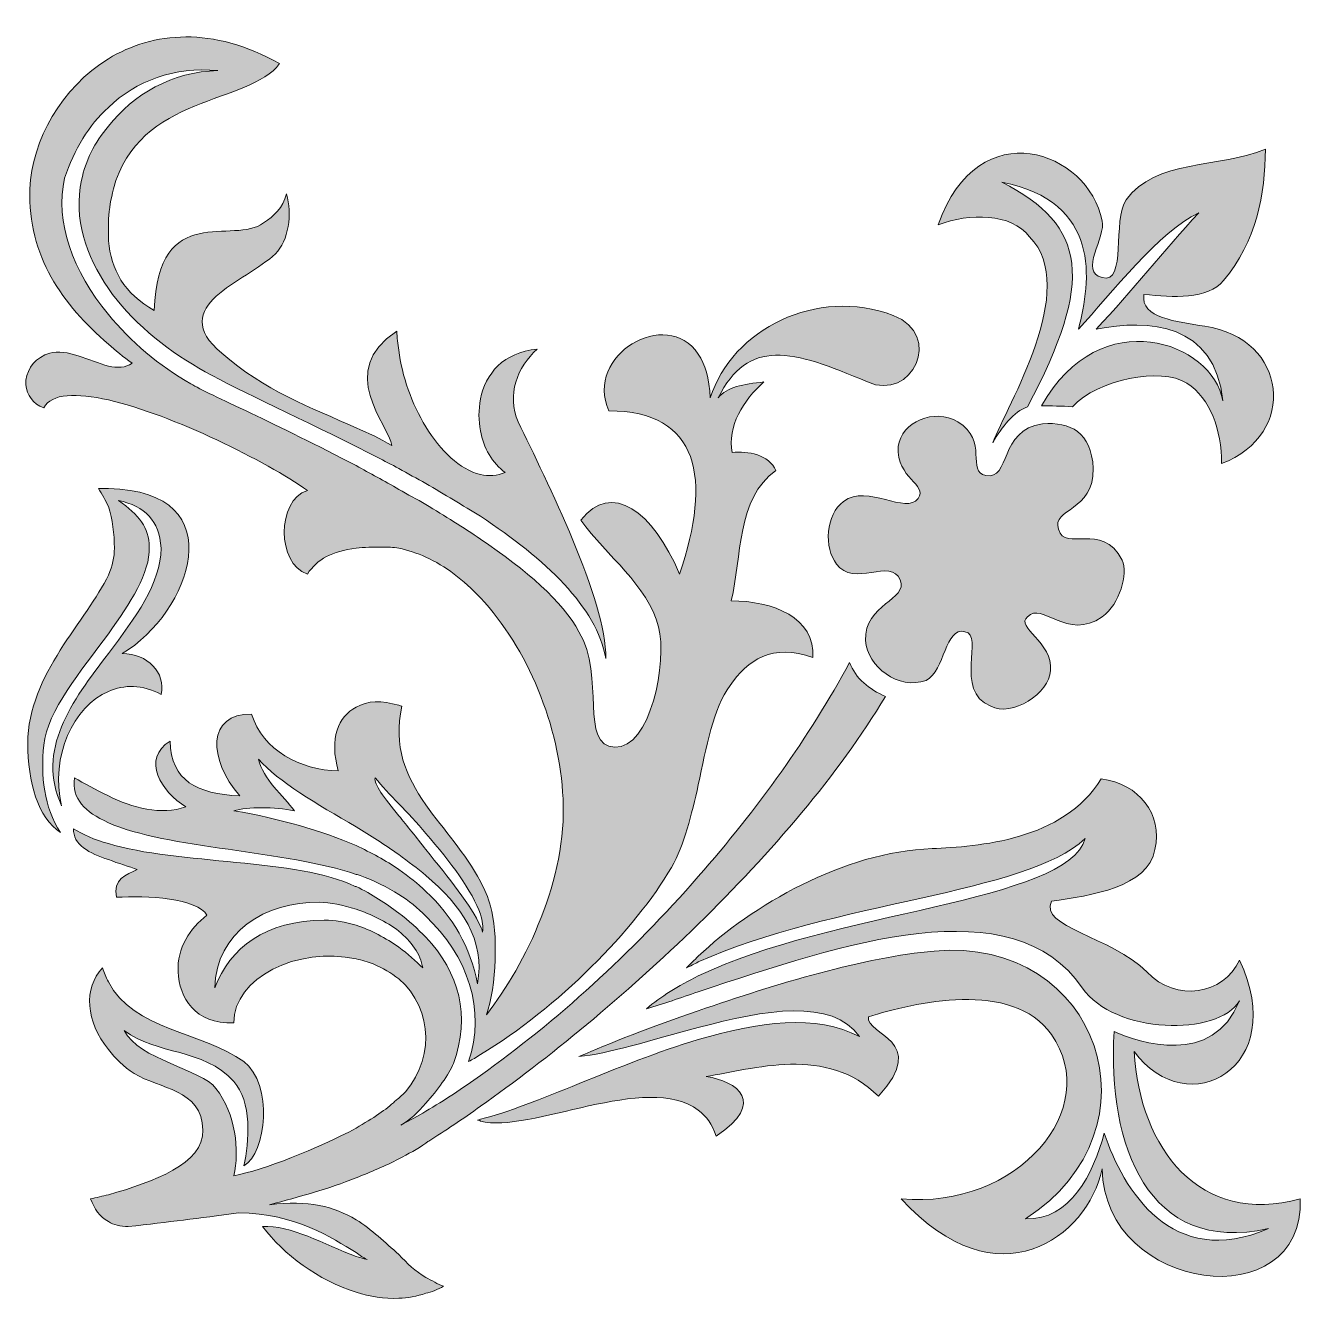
# Model space of a CAD drawing. Header units: inches. Extents: x -119 to 717, y -5 to 840.
import ezdxf

# ---------------------------------------------------------------- set-up
doc = ezdxf.new("R2010")
doc.units = ezdxf.units.IN
doc.header["$MEASUREMENT"] = 0
doc.layers.add('图层 1', color=7, linetype='Continuous')

# ---------------------------------------------------------------- blocks, each defined once
blk = doc.blocks.new('block 2')
at = {"layer": '图层 1', "true_color": 0xffffff}
h = blk.add_hatch(color=7, dxfattribs=at)
h.dxf.hatch_style = 2
edge = h.paths.add_edge_path()
edge.add_spline(control_points=[(-107.55, 590.41), (-102.35, 600.17), (-86.07, 600.17), (-65.26, 595.62), (-22.97, 585.86), (38.2, 555.29), (64.88, 536.42), (44.71, 529.91), (44.71, 488.28), (64.88, 481.76), (71.38, 491.52), (81.14, 496.73), (96.75, 498.68), (101.96, 499.33), (107.81, 499.33), (114.31, 499.33), (117.57, 499.33), (120.82, 499.33), (124.73, 498.68), (130.58, 497.38), (136.44, 495.42), (142.29, 492.83), (155.3, 486.97), (167.02, 477.86), (178.08, 466.14), (208.66, 433.61), (230.13, 382.22), (232.08, 334.72), (234.68, 282.68), (208.01, 226.72), (181.99, 193.53), (188.49, 211.75), (189.79, 247.54), (184.59, 264.45), (183.29, 270.31), (180.68, 275.51), (178.08, 280.72), (168.32, 298.93), (154, 314.55), (142.29, 330.82), (129.28, 349.69), (120.82, 369.2), (126.68, 395.23), (126.03, 395.23), (125.38, 395.88), (124.73, 395.88), (113.67, 399.13), (103.91, 399.13), (96.75, 394.57), (85.04, 388.72), (79.18, 374.4), (85.04, 352.94), (60.31, 353.59), (35.59, 366.6), (28.43, 390.02), (-0.84, 390.67), (-0.19, 360.74), (20.63, 336.68), (-7.35, 337.97), (-24.27, 346.42), (-24.92, 372.46), (-43.78, 360.74), (-30.78, 339.29), (-14.51, 329.52), (-30.78, 323.66), (-49.64, 328.86), (-65.26, 336.68), (-73.71, 340.58), (-81.52, 345.13), (-87.38, 348.38), (-89.33, 334.72), (-80.86, 326.26), (-65.26, 319.1), (-27.52, 302.19), (51.86, 300.89), (96.75, 285.27), (97.4, 285.27), (98.7, 284.62), (99.35, 284.62), (108.46, 281.37), (116.92, 276.82), (124.73, 272.26), (131.23, 268.37), (137.08, 263.16), (142.29, 257.95), (169.62, 232.57), (181.99, 196.14), (170.27, 162.96), (172.87, 164.25), (175.47, 165.56), (178.08, 167.52), (228.18, 197.44), (279.58, 249.49), (303, 289.83), (311.46, 304.79), (316.02, 324.32), (320.57, 343.83), (325.77, 368.56), (330.33, 393.93), (341.38, 408.89), (352.45, 425.17), (369.37, 436.87), (395.39, 427.12), (397.34, 453.14), (369.37, 464.21), (342.03, 464.21), (349.2, 492.83), (345.29, 531.22), (371.31, 549.43), (366.76, 559.84), (353.1, 562.44), (342.69, 561.15), (339.44, 578.06), (349.84, 595.62), (363.51, 607.34), (349.84, 606.03), (339.44, 604.08), (333.58, 596.93), (353.1, 635.97), (381.72, 628.8), (431.17, 607.34), (460.44, 594.32), (481.27, 637.92), (448.09, 650.93), (397.99, 669.8), (342.69, 641.82), (328.38, 596.93), (327.72, 609.93), (325.12, 619.05), (320.57, 625.56), (299.75, 656.79), (245.74, 624.9), (262.01, 588.47), (321.21, 588.47), (329.67, 544.22), (308.21, 481.76), (291.29, 522.76), (263.31, 542.92), (243.79, 516.91), (260.71, 493.47), (287.39, 474.61), (294.54, 447.28), (300.4, 424.51), (289.34, 367.26), (265.92, 368.56), (242.49, 369.2), (260.06, 414.75), (242.49, 444.03), (232.08, 463.55), (208.01, 484.37), (178.07, 504.54), (167.02, 512.35), (154.66, 519.5), (142.29, 527.31), (136.44, 530.56), (130.58, 533.81), (124.73, 537.07), (114.97, 542.92), (105.86, 547.48), (96.75, 552.68), (46, 579.37), (-0.19, 599.53), (-11.25, 606.03), (-32.08, 617.75), (-50.94, 634.01), (-65.26, 651.58), (-88.68, 679.56), (-100.39, 712.08), (-93.89, 740.71), (-87.38, 759.58), (-78.27, 775.2), (-65.26, 786.9), (-47.05, 804.47), (-22.31, 813.59), (6.32, 810.98), (-23.61, 810.33), (-48.99, 795.37), (-65.26, 774.55), (-74.36, 764.14), (-80.22, 751.77), (-82.82, 739.41), (-88.02, 714.04), (-80.22, 689.96), (-65.26, 668.49), (-50.94, 647.68), (-28.83, 629.45), (-6.05, 616.44), (14.77, 604.08), (54.46, 586.51), (96.75, 565.05), (105.86, 560.49), (114.97, 555.94), (124.73, 550.74), (130.58, 547.47), (136.44, 544.22), (142.29, 540.97), (154.66, 533.81), (166.36, 526.66), (178.08, 519.5), (220.37, 491.52), (254.2, 460.29), (260.06, 426.46), (260.71, 464.85), (221.02, 542.92), (202.8, 581.3), (195, 598.88), (202.16, 617.1), (215.16, 628.8), (193.05, 626.86), (181.33, 612.54), (178.07, 596.27), (176.79, 589.11), (176.79, 581.96), (178.07, 575.45), (180.03, 564.4), (185.9, 553.98), (194.34, 548.12), (189.15, 546.17), (183.29, 545.53), (178.07, 546.83), (164.41, 550.08), (152.05, 562.44), (142.29, 578.06), (133.19, 593.02), (126.68, 611.24), (124.73, 628.15), (124.08, 632.06), (123.43, 636.62), (123.43, 640.52), (83.09, 614.48), (118.22, 579.37), (120.17, 565.7), (112.36, 570.25), (104.56, 574.16), (96.75, 577.4), (67.47, 590.41), (36.24, 602.13), (8.91, 626.2), (-28.17, 657.43), (24.53, 672.4), (44.05, 691.26), (52.51, 699.72), (55.11, 717.29), (51.2, 730.3), (48.6, 721.2), (43.4, 715.99), (36.24, 711.44), (16.72, 696.47), (-32.73, 726.4), (-35.33, 654.18), (-54.99, 664.84), (-63.55, 681.17), (-65.26, 699.61), (-65.26, 699.61), (-65.26, 714.14), (-65.26, 714.14), (-64.74, 720.52), (-63.63, 727.03), (-62, 733.56), (-45.73, 795.37), (27.14, 788.86), (46.66, 815.53), (3.06, 840.26), (-35.98, 836.35), (-65.26, 818.79), (-95.83, 799.92), (-115.36, 765.44), (-116.66, 733.56), (-117.96, 689.32), (-95.19, 658.08), (-65.26, 632.06), (-60.7, 628.15), (-55.49, 623.6), (-49.64, 619.69), (-54.2, 616.45), (-59.4, 616.45), (-65.26, 617.75), (-77.61, 621), (-92.58, 629.45), (-103.64, 626.2), (-112.75, 623.6), (-117.96, 616.44), (-119.26, 608.63), (-119.26, 608.63), (-119.26, 605.38), (-119.26, 605.38), (-118.61, 598.88), (-114.71, 593.02), (-107.55, 590.41)], knot_values=[0, 0, 0, 0, 1, 1, 1, 2, 2, 2, 3, 3, 3, 4, 4, 4, 5, 5, 5, 6, 6, 6, 7, 7, 7, 8, 8, 8, 9, 9, 9, 10, 10, 10, 11, 11, 11, 12, 12, 12, 13, 13, 13, 14, 14, 14, 15, 15, 15, 16, 16, 16, 17, 17, 17, 18, 18, 18, 19, 19, 19, 20, 20, 20, 21, 21, 21, 22, 22, 22, 23, 23, 23, 24, 24, 24, 25, 25, 25, 26, 26, 26, 27, 27, 27, 28, 28, 28, 29, 29, 29, 30, 30, 30, 31, 31, 31, 32, 32, 32, 33, 33, 33, 34, 34, 34, 35, 35, 35, 36, 36, 36, 37, 37, 37, 38, 38, 38, 39, 39, 39, 40, 40, 40, 41, 41, 41, 42, 42, 42, 43, 43, 43, 44, 44, 44, 45, 45, 45, 46, 46, 46, 47, 47, 47, 48, 48, 48, 49, 49, 49, 50, 50, 50, 51, 51, 51, 52, 52, 52, 53, 53, 53, 54, 54, 54, 55, 55, 55, 56, 56, 56, 57, 57, 57, 58, 58, 58, 59, 59, 59, 60, 60, 60, 61, 61, 61, 62, 62, 62, 63, 63, 63, 64, 64, 64, 65, 65, 65, 66, 66, 66, 67, 67, 67, 68, 68, 68, 69, 69, 69, 70, 70, 70, 71, 71, 71, 72, 72, 72, 73, 73, 73, 74, 74, 74, 75, 75, 75, 76, 76, 76, 77, 77, 77, 78, 78, 78, 79, 79, 79, 80, 80, 80, 81, 81, 81, 82, 82, 82, 83, 83, 83, 84, 84, 84, 85, 85, 85, 86, 86, 86, 87, 87, 87, 88, 88, 88, 89, 89, 89, 90, 90, 90, 91, 91, 91, 92, 92, 92, 93, 93, 93, 94, 94, 94, 95, 95, 95, 96, 96, 96, 96], degree=3, periodic=1)
edge = h.paths.add_edge_path()
edge.add_spline(control_points=[(176.13, 213.7), (171.57, 237.77), (159.86, 257.95), (142.3, 274.21), (137.08, 279.41), (131.23, 283.98), (124.73, 288.52), (116.27, 294.38), (106.51, 299.59), (96.75, 304.14), (73.97, 313.9), (47.31, 321.71), (16.73, 326.92), (25.83, 329.52), (43.41, 329.52), (56.42, 326.92), (49.26, 336.68), (35.59, 347.73), (32.99, 360.74), (46, 345.78), (70.73, 331.47), (96.75, 316.5), (105.86, 310.66), (115.62, 304.79), (124.73, 298.29), (130.58, 293.72), (137.09, 289.17), (142.3, 284.62), (165.72, 265.1), (181.33, 242.33), (176.13, 213.7)], knot_values=[0, 0, 0, 0, 1, 1, 1, 2, 2, 2, 3, 3, 3, 4, 4, 4, 5, 5, 5, 6, 6, 6, 7, 7, 7, 8, 8, 8, 9, 9, 9, 10, 10, 10, 10], degree=3, periodic=1)
edge = h.paths.add_edge_path()
edge.add_spline(control_points=[(179.38, 247.54), (179.38, 248.84), (178.73, 250.14), (178.08, 251.44), (172.23, 264.45), (157.25, 283.32), (142.3, 301.54), (136.44, 309.34), (129.94, 317.15), (124.73, 323.66), (114.97, 335.38), (108.46, 344.49), (109.12, 348.38), (113.67, 343.18), (118.87, 337.32), (124.73, 331.47), (130.58, 325.62), (136.44, 319.1), (142.3, 311.95), (158.57, 293.72), (172.88, 274.21), (178.08, 259.25), (179.38, 254.69), (180.03, 250.78), (179.38, 247.54)], knot_values=[0, 0, 0, 0, 1, 1, 1, 2, 2, 2, 3, 3, 3, 4, 4, 4, 5, 5, 5, 6, 6, 6, 7, 7, 7, 8, 8, 8, 8], degree=3, periodic=1)
h = blk.add_hatch(color=7, dxfattribs=at)
h.dxf.hatch_style = 2
edge = h.paths.add_edge_path()
edge.add_spline(control_points=[(537.23, 702.33), (570.41, 668.49), (522.27, 591.72), (513.15, 567.64), (519.01, 578.06), (526.81, 587.82), (535.92, 591.07), (579.52, 673.7), (574.96, 709.48), (519.01, 738.11), (584.08, 725.09), (577.56, 673.7), (569.11, 641.81), (590.57, 665.25), (622.46, 706.23), (647.83, 717.94), (625.06, 693.22), (604.25, 667.19), (580.81, 641.81), (615.06, 648.79), (658.45, 645.74), (663.66, 595.01), (657.08, 633.35), (583.41, 660.3), (545.03, 591.72), (550.89, 591.72), (558.7, 591.72), (565.2, 591.07), (582.13, 609.29), (623.11, 617.1), (640.03, 606.68), (655.64, 596.27), (662.8, 576.1), (662.8, 553.98), (712.9, 572.85), (706.39, 635.97), (651.74, 643.76), (633.52, 647.02), (609.44, 648.97), (612.04, 664.59), (630.91, 662.64), (653.69, 661.33), (664.11, 673.7), (685.57, 699.08), (691.43, 730.3), (691.43, 759.58), (661.5, 747.21), (619.2, 753.07), (600.34, 726.4), (591.24, 713.39), (600.98, 671.1), (584.72, 675.65), (569.11, 678.9), (587.33, 702.33), (584.72, 712.74), (575.62, 758.27), (504.05, 784.96), (477.37, 710.13), (498.19, 717.94), (524.87, 717.94), (537.23, 702.33)], knot_values=[0, 0, 0, 0, 1, 1, 1, 2, 2, 2, 3, 3, 3, 4, 4, 4, 5, 5, 5, 6, 6, 6, 7, 7, 7, 8, 8, 8, 9, 9, 9, 10, 10, 10, 11, 11, 11, 12, 12, 12, 13, 13, 13, 14, 14, 14, 15, 15, 15, 16, 16, 16, 17, 17, 17, 18, 18, 18, 19, 19, 19, 20, 20, 20, 20], degree=3, periodic=1)
h = blk.add_hatch(color=7, dxfattribs=at)
h.dxf.hatch_style = 2
edge = h.paths.add_edge_path()
edge.add_spline(control_points=[(584.72, 453.78), (596.43, 462.24), (601.63, 481.76), (597.74, 490.87), (584.08, 516.9), (560.65, 495.42), (556.09, 511.04), (551.54, 524.7), (579.52, 522.75), (578.87, 550.74), (577.56, 574.8), (563.91, 581.3), (545.69, 580.01), (517.05, 576.1), (524.87, 542.92), (508.6, 546.17), (495.59, 548.78), (510.55, 568.95), (490.38, 581.3), (474.76, 590.41), (453.29, 581.3), (451.35, 565.05), (450.04, 544.22), (470.87, 540.32), (464.36, 531.21), (456.55, 520.15), (431.17, 540.97), (415.56, 529.26), (403.85, 520.8), (402.54, 498.68), (411, 488.27), (422.06, 472.65), (446.79, 492.83), (452.65, 477.86), (457.85, 464.85), (429.22, 462.24), (429.88, 438.17), (431.17, 421.26), (451.35, 405.63), (469.56, 412.15), (481.92, 418.65), (481.92, 447.28), (494.94, 444.03), (507.95, 442.07), (487.13, 405.63), (511.85, 395.23), (525.52, 388.08), (550.24, 403.69), (550.89, 418.65), (552.85, 436.87), (527.47, 447.28), (535.92, 453.79), (545.03, 464.2), (561.95, 437.51), (584.72, 453.78)], knot_values=[0, 0, 0, 0, 1, 1, 1, 2, 2, 2, 3, 3, 3, 4, 4, 4, 5, 5, 5, 6, 6, 6, 7, 7, 7, 8, 8, 8, 9, 9, 9, 10, 10, 10, 11, 11, 11, 12, 12, 12, 13, 13, 13, 14, 14, 14, 15, 15, 15, 16, 16, 16, 17, 17, 17, 18, 18, 18, 18], degree=3, periodic=1)
h = blk.add_hatch(color=7, dxfattribs=at)
h.dxf.hatch_style = 2
edge = h.paths.add_edge_path()
edge.add_spline(control_points=[(-30.78, 498.68), (-30.78, 475.9), (-47.68, 453.13), (-65.26, 429.71), (-89.33, 398.48), (-112.75, 366.6), (-95.83, 330.17), (-103.64, 362.7), (-88.02, 395.23), (-65.26, 404.99), (-54.85, 409.54), (-43.14, 409.54), (-30.78, 403.03), (-27.52, 417.35), (-39.88, 429.71), (-56.15, 429.71), (-11.9, 456.39), (18.03, 535.77), (-65.26, 537.72), (-67.22, 537.72), (-69.16, 537.72), (-71.75, 537.72), (-69.16, 533.81), (-67.22, 529.91), (-65.26, 526.01), (-62.66, 517.55), (-61.35, 507.79), (-61.35, 498.68), (-61.35, 492.83), (-62.66, 486.97), (-65.26, 481.11), (-78.92, 451.83), (-117.96, 416.05), (-117.96, 371.16), (-117.96, 345.78), (-111.45, 322.36), (-96.49, 312.6), (-107.55, 329.52), (-109.5, 349.69), (-107.55, 369.86), (-104.94, 392.63), (-83.47, 418), (-65.26, 442.72), (-50.94, 462.9), (-37.92, 482.42), (-38.58, 499.33), (-38.58, 512.35), (-45.09, 520.15), (-58.75, 529.91), (-41.19, 526.01), (-32.08, 516.9), (-30.78, 498.68)], knot_values=[0, 0, 0, 0, 1, 1, 1, 2, 2, 2, 3, 3, 3, 4, 4, 4, 5, 5, 5, 6, 6, 6, 7, 7, 7, 8, 8, 8, 9, 9, 9, 10, 10, 10, 11, 11, 11, 12, 12, 12, 13, 13, 13, 14, 14, 14, 15, 15, 15, 16, 16, 16, 17, 17, 17, 17], degree=3, periodic=1)
h = blk.add_hatch(color=7, dxfattribs=at)
h.dxf.hatch_style = 2
edge = h.paths.add_edge_path()
edge.add_spline(control_points=[(124.73, 36.73), (115.62, 44.54), (107.16, 53), (96.75, 59.49), (82.43, 67.96), (65.52, 72.52), (40.15, 69.26), (59.67, 74.46), (78.53, 79.67), (96.75, 86.83), (106.51, 90.74), (115.62, 94.64), (124.73, 99.19), (130.58, 102.44), (137.08, 105.71), (142.29, 109.6), (142.94, 110.26), (143.6, 110.26), (144.25, 110.9), (154.66, 117.41), (166.36, 125.21), (178.08, 133.68), (221.67, 164.25), (272.41, 205.9), (320.57, 252.74), (368.06, 299.58), (412.31, 350.33), (442.89, 401.74), (432.48, 406.29), (423.37, 413.44), (419.46, 423.85), (393.44, 375.71), (358.95, 327.56), (320.57, 283.98), (276.97, 233.87), (227.53, 188.98), (178.07, 153.84), (166.36, 145.39), (154.66, 137.58), (142.29, 130.43), (137.08, 127.17), (131.88, 124.57), (126.03, 121.32), (131.88, 124.57), (137.08, 129.78), (142.29, 135.63), (150.1, 144.1), (157.25, 154.5), (160.51, 161.66), (171.57, 192.88), (164.41, 220.86), (142.29, 244.29), (137.08, 249.49), (131.23, 255.35), (124.73, 259.9), (116.27, 266.4), (107.16, 272.26), (96.75, 277.47), (96.1, 277.47), (96.1, 277.47), (96.1, 277.47), (59.02, 295.68), (-20.36, 291.78), (-65.26, 305.44), (-74.36, 308.05), (-82.17, 311.3), (-88.02, 315.21), (-88.68, 304.79), (-77.61, 298.93), (-65.26, 295.03), (-58.75, 292.43), (-51.59, 290.48), (-46.39, 288.52), (-53.55, 285.27), (-62.66, 282.03), (-60.05, 270.31), (-40.53, 271.61), (-6.7, 269.67), (-0.84, 258.61), (-11.9, 250.14), (-20.36, 237.12), (-19.72, 221.51), (-19.06, 205.24), (-8.66, 187.03), (16.72, 188.33), (16.72, 217.6), (58.37, 238.43), (96.75, 229.98), (100.65, 229.32), (104.56, 228.02), (107.8, 226.72), (114.31, 224.11), (119.52, 220.86), (124.73, 216.96), (147.51, 197.44), (148.8, 161), (124.73, 138.88), (123.43, 138.23), (122.78, 137.58), (122.13, 136.93), (116.92, 131.72), (107.8, 125.87), (96.75, 119.37), (71.37, 105.71), (36.25, 92.04), (16.72, 88.12), (20.63, 105.05), (18.03, 128.48), (5.02, 145.39), (-4.1, 157.76), (-45.74, 164.25), (-54.85, 183.12), (-33.37, 166.86), (-3.45, 172.07), (16.72, 149.94), (28.43, 136.93), (27.14, 110.25), (23.24, 94.63), (38.2, 103.09), (42.75, 147.99), (23.24, 162.96), (-2.8, 181.83), (-49.64, 183.76), (-65.26, 215.01), (-67.22, 218.26), (-67.85, 220.86), (-69.16, 224.12), (-81.52, 211.11), (-80.22, 188.98), (-65.26, 170.76), (-60.7, 164.9), (-55.49, 159.7), (-48.34, 155.14), (-32.08, 144.74), (-4.1, 145.39), (-3.45, 118.06), (-2.8, 95.94), (-35.98, 84.22), (-65.26, 75.77), (-69.16, 75.12), (-73.07, 73.81), (-76.96, 73.16), (-74.36, 66.67), (-71.11, 61.46), (-65.26, 58.2), (-62, 56.25), (-57.45, 54.95), (-52.25, 54.95), (-24.92, 58.2), (-7.35, 60.15), (19.98, 64.06), (57.71, 63.41), (80.48, 47.8), (96.75, 38.04), (99.36, 36.08), (101.31, 34.78), (103.91, 33.48), (101.31, 34.14), (98.7, 34.78), (96.75, 35.43), (75.93, 43.25), (53.81, 56.25), (35.59, 54.95), (49.26, 36.73), (72.03, 19.81), (96.75, 12), (105.86, 9.41), (114.97, 7.45), (124.73, 8.11), (130.58, 8.11), (136.44, 9.41), (142.3, 11.36), (146.19, 12), (150.1, 13.96), (154, 15.92), (150.1, 17.21), (146.19, 19.81), (142.3, 21.76), (135.79, 25.67), (129.93, 30.87), (124.73, 36.73)], knot_values=[0, 0, 0, 0, 1, 1, 1, 2, 2, 2, 3, 3, 3, 4, 4, 4, 5, 5, 5, 6, 6, 6, 7, 7, 7, 8, 8, 8, 9, 9, 9, 10, 10, 10, 11, 11, 11, 12, 12, 12, 13, 13, 13, 14, 14, 14, 15, 15, 15, 16, 16, 16, 17, 17, 17, 18, 18, 18, 19, 19, 19, 20, 20, 20, 21, 21, 21, 22, 22, 22, 23, 23, 23, 24, 24, 24, 25, 25, 25, 26, 26, 26, 27, 27, 27, 28, 28, 28, 29, 29, 29, 30, 30, 30, 31, 31, 31, 32, 32, 32, 33, 33, 33, 34, 34, 34, 35, 35, 35, 36, 36, 36, 37, 37, 37, 38, 38, 38, 39, 39, 39, 40, 40, 40, 41, 41, 41, 42, 42, 42, 43, 43, 43, 44, 44, 44, 45, 45, 45, 46, 46, 46, 47, 47, 47, 48, 48, 48, 49, 49, 49, 50, 50, 50, 51, 51, 51, 52, 52, 52, 53, 53, 53, 54, 54, 54, 55, 55, 55, 56, 56, 56, 57, 57, 57, 58, 58, 58, 59, 59, 59, 60, 60, 60, 60], degree=3, periodic=1)
edge = h.paths.add_edge_path()
edge.add_spline(control_points=[(124.73, 237.77), (116.27, 243.64), (106.51, 248.84), (96.75, 252.09), (89.59, 254.04), (83.09, 255.35), (75.93, 255.35), (37.55, 255.35), (14.12, 237.12), (4.36, 211.11), (5.02, 247.54), (37.55, 267.71), (72.68, 267.06), (79.83, 267.06), (88.29, 265.1), (96.75, 262.5), (106.51, 259.25), (116.27, 254.69), (124.73, 248.19), (132.54, 241.68), (139.04, 233.22), (140.34, 224.12), (135.79, 228.67), (130.58, 233.22), (124.73, 237.77)], knot_values=[0, 0, 0, 0, 1, 1, 1, 2, 2, 2, 3, 3, 3, 4, 4, 4, 5, 5, 5, 6, 6, 6, 7, 7, 7, 8, 8, 8, 8], degree=3, periodic=1)
h = blk.add_hatch(color=7, dxfattribs=at)
h.dxf.hatch_style = 2
edge = h.paths.add_edge_path()
edge.add_spline(control_points=[(605.54, 169.46), (640.68, 121.96), (707.69, 159.05), (674.51, 229.32), (664.11, 206.55), (632.87, 201.35), (614, 221.51), (590.57, 244.93), (543.09, 250.78), (551.54, 267.71), (577.56, 271.61), (614.65, 276.81), (619.21, 301.54), (624.41, 324.96), (608.79, 344.49), (584.08, 347.73), (559.35, 307.39), (503.39, 303.49), (473.46, 302.19), (415.57, 300.24), (355.05, 264.45), (320.57, 231.91), (317.96, 229.32), (315.37, 226.72), (312.75, 224.11), (315.37, 225.42), (317.96, 226.72), (320.57, 228.02), (408.4, 267.71), (534.63, 272.26), (573.66, 308.69), (561.95, 267.06), (407.1, 261.2), (320.57, 218.91), (307.56, 212.41), (295.85, 205.24), (286.73, 197.44), (297.79, 200.69), (308.86, 204.59), (320.57, 208.49), (415.56, 240.38), (526.16, 277.47), (571.71, 211.11), (592.53, 180.52), (660.84, 179.22), (674.51, 202.64), (656.94, 159.05), (608.79, 175.32), (592.53, 182.47), (587.98, 108.3), (614.65, 36.08), (693.38, 53.65), (630.27, 26.32), (598.39, 79.02), (586.03, 116.11), (578.87, 89.43), (563.91, 58.86), (534.63, 60.15), (625.71, 118.71), (582.77, 244.93), (474.77, 235.17), (429.87, 231.27), (371.31, 213.7), (320.57, 196.14), (289.99, 185.73), (262.01, 174.66), (242.49, 166.2), (260.71, 167.52), (289.99, 177.27), (320.57, 185.08), (363.51, 196.79), (408.4, 204.59), (425.97, 179.22), (397.99, 194.18), (359.61, 188.98), (320.57, 177.27), (267.87, 161.66), (213.21, 133.68), (178.08, 125.22), (177.44, 125.22), (176.79, 124.57), (176.13, 124.57), (176.79, 124.57), (177.44, 124.57), (178.08, 123.92), (209.97, 115.47), (287.39, 156.45), (320.57, 131.08), (325.77, 127.17), (329.67, 121.96), (332.29, 114.16), (365.46, 136.27), (345.94, 149.94), (325.77, 153.2), (355.71, 157.76), (405.15, 174.02), (438.34, 140.18), (472.16, 177.27), (429.87, 179.87), (431.83, 192.23), (461.76, 201.35), (525.52, 216.96), (551.54, 180.52), (585.38, 132.38), (529.42, 66.01), (453.29, 73.16), (516.41, 4.21), (574.96, 47.8), (584.72, 92.69), (586.03, 11.36), (717.46, -4.91), (714.2, 73.16), (648.48, 54.95), (609.44, 105.71), (605.54, 169.46)], knot_values=[0, 0, 0, 0, 1, 1, 1, 2, 2, 2, 3, 3, 3, 4, 4, 4, 5, 5, 5, 6, 6, 6, 7, 7, 7, 8, 8, 8, 9, 9, 9, 10, 10, 10, 11, 11, 11, 12, 12, 12, 13, 13, 13, 14, 14, 14, 15, 15, 15, 16, 16, 16, 17, 17, 17, 18, 18, 18, 19, 19, 19, 20, 20, 20, 21, 21, 21, 22, 22, 22, 23, 23, 23, 24, 24, 24, 25, 25, 25, 26, 26, 26, 27, 27, 27, 28, 28, 28, 29, 29, 29, 30, 30, 30, 31, 31, 31, 32, 32, 32, 33, 33, 33, 34, 34, 34, 35, 35, 35, 36, 36, 36, 37, 37, 37, 38, 38, 38, 38], degree=3, periodic=1)
at = {"layer": '图层 1', "lineweight": 0}
for points, knots in [([(-107.55, 590.41), (-102.35, 600.17), (-86.07, 600.17), (-65.26, 595.62), (-22.97, 585.86), (38.2, 555.29), (64.88, 536.42), (44.71, 529.91), (44.71, 488.28), (64.88, 481.76), (71.38, 491.52), (81.14, 496.73), (96.75, 498.68), (101.96, 499.33), (107.81, 499.33), (114.31, 499.33), (117.57, 499.33), (120.82, 499.33), (124.73, 498.68), (130.58, 497.38), (136.44, 495.42), (142.29, 492.83), (155.3, 486.97), (167.02, 477.86), (178.08, 466.14), (208.66, 433.61), (230.13, 382.22), (232.08, 334.72), (234.68, 282.68), (208.01, 226.72), (181.99, 193.53), (188.49, 211.75), (189.79, 247.54), (184.59, 264.45), (183.29, 270.31), (180.68, 275.51), (178.08, 280.72), (168.32, 298.93), (154, 314.55), (142.29, 330.82), (129.28, 349.69), (120.82, 369.2), (126.68, 395.23), (126.03, 395.23), (125.38, 395.88), (124.73, 395.88), (113.67, 399.13), (103.91, 399.13), (96.75, 394.57), (85.04, 388.72), (79.18, 374.4), (85.04, 352.94), (60.31, 353.59), (35.59, 366.6), (28.43, 390.02), (-0.84, 390.67), (-0.19, 360.74), (20.63, 336.68), (-7.35, 337.97), (-24.27, 346.42), (-24.92, 372.46), (-43.78, 360.74), (-30.78, 339.29), (-14.51, 329.52), (-30.78, 323.66), (-49.64, 328.86), (-65.26, 336.68), (-73.71, 340.58), (-81.52, 345.13), (-87.38, 348.38), (-89.33, 334.72), (-80.86, 326.26), (-65.26, 319.1), (-27.52, 302.19), (51.86, 300.89), (96.75, 285.27), (97.4, 285.27), (98.7, 284.62), (99.35, 284.62), (108.46, 281.37), (116.92, 276.82), (124.73, 272.26), (131.23, 268.37), (137.08, 263.16), (142.29, 257.95), (169.62, 232.57), (181.99, 196.14), (170.27, 162.96), (172.87, 164.25), (175.47, 165.56), (178.08, 167.52), (228.18, 197.44), (279.58, 249.49), (303, 289.83), (311.46, 304.79), (316.02, 324.32), (320.57, 343.83), (325.77, 368.56), (330.33, 393.93), (341.38, 408.89), (352.45, 425.17), (369.37, 436.87), (395.39, 427.12), (397.34, 453.14), (369.37, 464.21), (342.03, 464.21), (349.2, 492.83), (345.29, 531.22), (371.31, 549.43), (366.76, 559.84), (353.1, 562.44), (342.69, 561.15), (339.44, 578.06), (349.84, 595.62), (363.51, 607.34), (349.84, 606.03), (339.44, 604.08), (333.58, 596.93), (353.1, 635.97), (381.72, 628.8), (431.17, 607.34), (460.44, 594.32), (481.27, 637.92), (448.09, 650.93), (397.99, 669.8), (342.69, 641.82), (328.38, 596.93), (327.72, 609.93), (325.12, 619.05), (320.57, 625.56), (299.75, 656.79), (245.74, 624.9), (262.01, 588.47), (321.21, 588.47), (329.67, 544.22), (308.21, 481.76), (291.29, 522.76), (263.31, 542.92), (243.79, 516.91), (260.71, 493.47), (287.39, 474.61), (294.54, 447.28), (300.4, 424.51), (289.34, 367.26), (265.92, 368.56), (242.49, 369.2), (260.06, 414.75), (242.49, 444.03), (232.08, 463.55), (208.01, 484.37), (178.07, 504.54), (167.02, 512.35), (154.66, 519.5), (142.29, 527.31), (136.44, 530.56), (130.58, 533.81), (124.73, 537.07), (114.97, 542.92), (105.86, 547.48), (96.75, 552.68), (46, 579.37), (-0.19, 599.53), (-11.25, 606.03), (-32.08, 617.75), (-50.94, 634.01), (-65.26, 651.58), (-88.68, 679.56), (-100.39, 712.08), (-93.89, 740.71), (-87.38, 759.58), (-78.27, 775.2), (-65.26, 786.9), (-47.05, 804.47), (-22.31, 813.59), (6.32, 810.98), (-23.61, 810.33), (-48.99, 795.37), (-65.26, 774.55), (-74.36, 764.14), (-80.22, 751.77), (-82.82, 739.41), (-88.02, 714.04), (-80.22, 689.96), (-65.26, 668.49), (-50.94, 647.68), (-28.83, 629.45), (-6.05, 616.44), (14.77, 604.08), (54.46, 586.51), (96.75, 565.05), (105.86, 560.49), (114.97, 555.94), (124.73, 550.74), (130.58, 547.47), (136.44, 544.22), (142.29, 540.97), (154.66, 533.81), (166.36, 526.66), (178.08, 519.5), (220.37, 491.52), (254.2, 460.29), (260.06, 426.46), (260.71, 464.85), (221.02, 542.92), (202.8, 581.3), (195, 598.88), (202.16, 617.1), (215.16, 628.8), (193.05, 626.86), (181.33, 612.54), (178.07, 596.27), (176.79, 589.11), (176.79, 581.96), (178.07, 575.45), (180.03, 564.4), (185.9, 553.98), (194.34, 548.12), (189.15, 546.17), (183.29, 545.53), (178.07, 546.83), (164.41, 550.08), (152.05, 562.44), (142.29, 578.06), (133.19, 593.02), (126.68, 611.24), (124.73, 628.15), (124.08, 632.06), (123.43, 636.62), (123.43, 640.52), (83.09, 614.48), (118.22, 579.37), (120.17, 565.7), (112.36, 570.25), (104.56, 574.16), (96.75, 577.4), (67.47, 590.41), (36.24, 602.13), (8.91, 626.2), (-28.17, 657.43), (24.53, 672.4), (44.05, 691.26), (52.51, 699.72), (55.11, 717.29), (51.2, 730.3), (48.6, 721.2), (43.4, 715.99), (36.24, 711.44), (16.72, 696.47), (-32.73, 726.4), (-35.33, 654.18), (-54.99, 664.84), (-63.55, 681.17), (-65.26, 699.61), (-65.26, 699.61), (-65.26, 714.14), (-65.26, 714.14), (-64.74, 720.52), (-63.63, 727.03), (-62, 733.56), (-45.73, 795.37), (27.14, 788.86), (46.66, 815.53), (3.06, 840.26), (-35.98, 836.35), (-65.26, 818.79), (-95.83, 799.92), (-115.36, 765.44), (-116.66, 733.56), (-117.96, 689.32), (-95.19, 658.08), (-65.26, 632.06), (-60.7, 628.15), (-55.49, 623.6), (-49.64, 619.69), (-54.2, 616.45), (-59.4, 616.45), (-65.26, 617.75), (-77.61, 621), (-92.58, 629.45), (-103.64, 626.2), (-112.75, 623.6), (-117.96, 616.44), (-119.26, 608.63), (-119.26, 608.63), (-119.26, 605.38), (-119.26, 605.38), (-118.61, 598.88), (-114.71, 593.02), (-107.55, 590.41)], [0, 0, 0, 0, 1, 1, 1, 2, 2, 2, 3, 3, 3, 4, 4, 4, 5, 5, 5, 6, 6, 6, 7, 7, 7, 8, 8, 8, 9, 9, 9, 10, 10, 10, 11, 11, 11, 12, 12, 12, 13, 13, 13, 14, 14, 14, 15, 15, 15, 16, 16, 16, 17, 17, 17, 18, 18, 18, 19, 19, 19, 20, 20, 20, 21, 21, 21, 22, 22, 22, 23, 23, 23, 24, 24, 24, 25, 25, 25, 26, 26, 26, 27, 27, 27, 28, 28, 28, 29, 29, 29, 30, 30, 30, 31, 31, 31, 32, 32, 32, 33, 33, 33, 34, 34, 34, 35, 35, 35, 36, 36, 36, 37, 37, 37, 38, 38, 38, 39, 39, 39, 40, 40, 40, 41, 41, 41, 42, 42, 42, 43, 43, 43, 44, 44, 44, 45, 45, 45, 46, 46, 46, 47, 47, 47, 48, 48, 48, 49, 49, 49, 50, 50, 50, 51, 51, 51, 52, 52, 52, 53, 53, 53, 54, 54, 54, 55, 55, 55, 56, 56, 56, 57, 57, 57, 58, 58, 58, 59, 59, 59, 60, 60, 60, 61, 61, 61, 62, 62, 62, 63, 63, 63, 64, 64, 64, 65, 65, 65, 66, 66, 66, 67, 67, 67, 68, 68, 68, 69, 69, 69, 70, 70, 70, 71, 71, 71, 72, 72, 72, 73, 73, 73, 74, 74, 74, 75, 75, 75, 76, 76, 76, 77, 77, 77, 78, 78, 78, 79, 79, 79, 80, 80, 80, 81, 81, 81, 82, 82, 82, 83, 83, 83, 84, 84, 84, 85, 85, 85, 86, 86, 86, 87, 87, 87, 88, 88, 88, 89, 89, 89, 90, 90, 90, 91, 91, 91, 92, 92, 92, 93, 93, 93, 94, 94, 94, 95, 95, 95, 96, 96, 96, 96]), ([(537.23, 702.33), (570.41, 668.49), (522.27, 591.72), (513.15, 567.64), (519.01, 578.06), (526.81, 587.82), (535.92, 591.07), (579.52, 673.7), (574.96, 709.48), (519.01, 738.11), (584.08, 725.09), (577.56, 673.7), (569.11, 641.81), (590.57, 665.25), (622.46, 706.23), (647.83, 717.94), (625.06, 693.22), (604.25, 667.19), (580.81, 641.81), (615.06, 648.79), (658.45, 645.74), (663.66, 595.01), (657.08, 633.35), (583.41, 660.3), (545.03, 591.72), (550.89, 591.72), (558.7, 591.72), (565.2, 591.07), (582.13, 609.29), (623.11, 617.1), (640.03, 606.68), (655.64, 596.27), (662.8, 576.1), (662.8, 553.98), (712.9, 572.85), (706.39, 635.97), (651.74, 643.76), (633.52, 647.02), (609.44, 648.97), (612.04, 664.59), (630.91, 662.64), (653.69, 661.33), (664.11, 673.7), (685.57, 699.08), (691.43, 730.3), (691.43, 759.58), (661.5, 747.21), (619.2, 753.07), (600.34, 726.4), (591.24, 713.39), (600.98, 671.1), (584.72, 675.65), (569.11, 678.9), (587.33, 702.33), (584.72, 712.74), (575.62, 758.27), (504.05, 784.96), (477.37, 710.13), (498.19, 717.94), (524.87, 717.94), (537.23, 702.33)], [0, 0, 0, 0, 1, 1, 1, 2, 2, 2, 3, 3, 3, 4, 4, 4, 5, 5, 5, 6, 6, 6, 7, 7, 7, 8, 8, 8, 9, 9, 9, 10, 10, 10, 11, 11, 11, 12, 12, 12, 13, 13, 13, 14, 14, 14, 15, 15, 15, 16, 16, 16, 17, 17, 17, 18, 18, 18, 19, 19, 19, 20, 20, 20, 20]), ([(584.72, 453.78), (596.43, 462.24), (601.63, 481.76), (597.74, 490.87), (584.08, 516.9), (560.65, 495.42), (556.09, 511.04), (551.54, 524.7), (579.52, 522.75), (578.87, 550.74), (577.56, 574.8), (563.91, 581.3), (545.69, 580.01), (517.05, 576.1), (524.87, 542.92), (508.6, 546.17), (495.59, 548.78), (510.55, 568.95), (490.38, 581.3), (474.76, 590.41), (453.29, 581.3), (451.35, 565.05), (450.04, 544.22), (470.87, 540.32), (464.36, 531.21), (456.55, 520.15), (431.17, 540.97), (415.56, 529.26), (403.85, 520.8), (402.54, 498.68), (411, 488.27), (422.06, 472.65), (446.79, 492.83), (452.65, 477.86), (457.85, 464.85), (429.22, 462.24), (429.88, 438.17), (431.17, 421.26), (451.35, 405.63), (469.56, 412.15), (481.92, 418.65), (481.92, 447.28), (494.94, 444.03), (507.95, 442.07), (487.13, 405.63), (511.85, 395.23), (525.52, 388.08), (550.24, 403.69), (550.89, 418.65), (552.85, 436.87), (527.47, 447.28), (535.92, 453.79), (545.03, 464.2), (561.95, 437.51), (584.72, 453.78)], [0, 0, 0, 0, 1, 1, 1, 2, 2, 2, 3, 3, 3, 4, 4, 4, 5, 5, 5, 6, 6, 6, 7, 7, 7, 8, 8, 8, 9, 9, 9, 10, 10, 10, 11, 11, 11, 12, 12, 12, 13, 13, 13, 14, 14, 14, 15, 15, 15, 16, 16, 16, 17, 17, 17, 18, 18, 18, 18]), ([(-30.78, 498.68), (-30.78, 475.9), (-47.68, 453.13), (-65.26, 429.71), (-89.33, 398.48), (-112.75, 366.6), (-95.83, 330.17), (-103.64, 362.7), (-88.02, 395.23), (-65.26, 404.99), (-54.85, 409.54), (-43.14, 409.54), (-30.78, 403.03), (-27.52, 417.35), (-39.88, 429.71), (-56.15, 429.71), (-11.9, 456.39), (18.03, 535.77), (-65.26, 537.72), (-67.22, 537.72), (-69.16, 537.72), (-71.75, 537.72), (-69.16, 533.81), (-67.22, 529.91), (-65.26, 526.01), (-62.66, 517.55), (-61.35, 507.79), (-61.35, 498.68), (-61.35, 492.83), (-62.66, 486.97), (-65.26, 481.11), (-78.92, 451.83), (-117.96, 416.05), (-117.96, 371.16), (-117.96, 345.78), (-111.45, 322.36), (-96.49, 312.6), (-107.55, 329.52), (-109.5, 349.69), (-107.55, 369.86), (-104.94, 392.63), (-83.47, 418), (-65.26, 442.72), (-50.94, 462.9), (-37.92, 482.42), (-38.58, 499.33), (-38.58, 512.35), (-45.09, 520.15), (-58.75, 529.91), (-41.19, 526.01), (-32.08, 516.9), (-30.78, 498.68)], [0, 0, 0, 0, 1, 1, 1, 2, 2, 2, 3, 3, 3, 4, 4, 4, 5, 5, 5, 6, 6, 6, 7, 7, 7, 8, 8, 8, 9, 9, 9, 10, 10, 10, 11, 11, 11, 12, 12, 12, 13, 13, 13, 14, 14, 14, 15, 15, 15, 16, 16, 16, 17, 17, 17, 17]), ([(124.73, 36.73), (115.62, 44.54), (107.16, 53), (96.75, 59.49), (82.43, 67.96), (65.52, 72.52), (40.15, 69.26), (59.67, 74.46), (78.53, 79.67), (96.75, 86.83), (106.51, 90.74), (115.62, 94.64), (124.73, 99.19), (130.58, 102.44), (137.08, 105.71), (142.29, 109.6), (142.94, 110.26), (143.6, 110.26), (144.25, 110.9), (154.66, 117.41), (166.36, 125.21), (178.08, 133.68), (221.67, 164.25), (272.41, 205.9), (320.57, 252.74), (368.06, 299.58), (412.31, 350.33), (442.89, 401.74), (432.48, 406.29), (423.37, 413.44), (419.46, 423.85), (393.44, 375.71), (358.95, 327.56), (320.57, 283.98), (276.97, 233.87), (227.53, 188.98), (178.07, 153.84), (166.36, 145.39), (154.66, 137.58), (142.29, 130.43), (137.08, 127.17), (131.88, 124.57), (126.03, 121.32), (131.88, 124.57), (137.08, 129.78), (142.29, 135.63), (150.1, 144.1), (157.25, 154.5), (160.51, 161.66), (171.57, 192.88), (164.41, 220.86), (142.29, 244.29), (137.08, 249.49), (131.23, 255.35), (124.73, 259.9), (116.27, 266.4), (107.16, 272.26), (96.75, 277.47), (96.1, 277.47), (96.1, 277.47), (96.1, 277.47), (59.02, 295.68), (-20.36, 291.78), (-65.26, 305.44), (-74.36, 308.05), (-82.17, 311.3), (-88.02, 315.21), (-88.68, 304.79), (-77.61, 298.93), (-65.26, 295.03), (-58.75, 292.43), (-51.59, 290.48), (-46.39, 288.52), (-53.55, 285.27), (-62.66, 282.03), (-60.05, 270.31), (-40.53, 271.61), (-6.7, 269.67), (-0.84, 258.61), (-11.9, 250.14), (-20.36, 237.12), (-19.72, 221.51), (-19.06, 205.24), (-8.66, 187.03), (16.72, 188.33), (16.72, 217.6), (58.37, 238.43), (96.75, 229.98), (100.65, 229.32), (104.56, 228.02), (107.8, 226.72), (114.31, 224.11), (119.52, 220.86), (124.73, 216.96), (147.51, 197.44), (148.8, 161), (124.73, 138.88), (123.43, 138.23), (122.78, 137.58), (122.13, 136.93), (116.92, 131.72), (107.8, 125.87), (96.75, 119.37), (71.37, 105.71), (36.25, 92.04), (16.72, 88.12), (20.63, 105.05), (18.03, 128.48), (5.02, 145.39), (-4.1, 157.76), (-45.74, 164.25), (-54.85, 183.12), (-33.37, 166.86), (-3.45, 172.07), (16.72, 149.94), (28.43, 136.93), (27.14, 110.25), (23.24, 94.63), (38.2, 103.09), (42.75, 147.99), (23.24, 162.96), (-2.8, 181.83), (-49.64, 183.76), (-65.26, 215.01), (-67.22, 218.26), (-67.85, 220.86), (-69.16, 224.12), (-81.52, 211.11), (-80.22, 188.98), (-65.26, 170.76), (-60.7, 164.9), (-55.49, 159.7), (-48.34, 155.14), (-32.08, 144.74), (-4.1, 145.39), (-3.45, 118.06), (-2.8, 95.94), (-35.98, 84.22), (-65.26, 75.77), (-69.16, 75.12), (-73.07, 73.81), (-76.96, 73.16), (-74.36, 66.67), (-71.11, 61.46), (-65.26, 58.2), (-62, 56.25), (-57.45, 54.95), (-52.25, 54.95), (-24.92, 58.2), (-7.35, 60.15), (19.98, 64.06), (57.71, 63.41), (80.48, 47.8), (96.75, 38.04), (99.36, 36.08), (101.31, 34.78), (103.91, 33.48), (101.31, 34.14), (98.7, 34.78), (96.75, 35.43), (75.93, 43.25), (53.81, 56.25), (35.59, 54.95), (49.26, 36.73), (72.03, 19.81), (96.75, 12), (105.86, 9.41), (114.97, 7.45), (124.73, 8.11), (130.58, 8.11), (136.44, 9.41), (142.3, 11.36), (146.19, 12), (150.1, 13.96), (154, 15.92), (150.1, 17.21), (146.19, 19.81), (142.3, 21.76), (135.79, 25.67), (129.93, 30.87), (124.73, 36.73)], [0, 0, 0, 0, 1, 1, 1, 2, 2, 2, 3, 3, 3, 4, 4, 4, 5, 5, 5, 6, 6, 6, 7, 7, 7, 8, 8, 8, 9, 9, 9, 10, 10, 10, 11, 11, 11, 12, 12, 12, 13, 13, 13, 14, 14, 14, 15, 15, 15, 16, 16, 16, 17, 17, 17, 18, 18, 18, 19, 19, 19, 20, 20, 20, 21, 21, 21, 22, 22, 22, 23, 23, 23, 24, 24, 24, 25, 25, 25, 26, 26, 26, 27, 27, 27, 28, 28, 28, 29, 29, 29, 30, 30, 30, 31, 31, 31, 32, 32, 32, 33, 33, 33, 34, 34, 34, 35, 35, 35, 36, 36, 36, 37, 37, 37, 38, 38, 38, 39, 39, 39, 40, 40, 40, 41, 41, 41, 42, 42, 42, 43, 43, 43, 44, 44, 44, 45, 45, 45, 46, 46, 46, 47, 47, 47, 48, 48, 48, 49, 49, 49, 50, 50, 50, 51, 51, 51, 52, 52, 52, 53, 53, 53, 54, 54, 54, 55, 55, 55, 56, 56, 56, 57, 57, 57, 58, 58, 58, 59, 59, 59, 60, 60, 60, 60]), ([(176.13, 213.7), (171.57, 237.77), (159.86, 257.95), (142.3, 274.21), (137.08, 279.41), (131.23, 283.98), (124.73, 288.52), (116.27, 294.38), (106.51, 299.59), (96.75, 304.14), (73.97, 313.9), (47.31, 321.71), (16.73, 326.92), (25.83, 329.52), (43.41, 329.52), (56.42, 326.92), (49.26, 336.68), (35.59, 347.73), (32.99, 360.74), (46, 345.78), (70.73, 331.47), (96.75, 316.5), (105.86, 310.66), (115.62, 304.79), (124.73, 298.29), (130.58, 293.72), (137.09, 289.17), (142.3, 284.62), (165.72, 265.1), (181.33, 242.33), (176.13, 213.7)], [0, 0, 0, 0, 1, 1, 1, 2, 2, 2, 3, 3, 3, 4, 4, 4, 5, 5, 5, 6, 6, 6, 7, 7, 7, 8, 8, 8, 9, 9, 9, 10, 10, 10, 10]), ([(179.38, 247.54), (179.38, 248.84), (178.73, 250.14), (178.08, 251.44), (172.23, 264.45), (157.25, 283.32), (142.3, 301.54), (136.44, 309.34), (129.94, 317.15), (124.73, 323.66), (114.97, 335.38), (108.46, 344.49), (109.12, 348.38), (113.67, 343.18), (118.87, 337.32), (124.73, 331.47), (130.58, 325.62), (136.44, 319.1), (142.3, 311.95), (158.57, 293.72), (172.88, 274.21), (178.08, 259.25), (179.38, 254.69), (180.03, 250.78), (179.38, 247.54)], [0, 0, 0, 0, 1, 1, 1, 2, 2, 2, 3, 3, 3, 4, 4, 4, 5, 5, 5, 6, 6, 6, 7, 7, 7, 8, 8, 8, 8]), ([(605.54, 169.46), (640.68, 121.96), (707.69, 159.05), (674.51, 229.32), (664.11, 206.55), (632.87, 201.35), (614, 221.51), (590.57, 244.93), (543.09, 250.78), (551.54, 267.71), (577.56, 271.61), (614.65, 276.81), (619.21, 301.54), (624.41, 324.96), (608.79, 344.49), (584.08, 347.73), (559.35, 307.39), (503.39, 303.49), (473.46, 302.19), (415.57, 300.24), (355.05, 264.45), (320.57, 231.91), (317.96, 229.32), (315.37, 226.72), (312.75, 224.11), (315.37, 225.42), (317.96, 226.72), (320.57, 228.02), (408.4, 267.71), (534.63, 272.26), (573.66, 308.69), (561.95, 267.06), (407.1, 261.2), (320.57, 218.91), (307.56, 212.41), (295.85, 205.24), (286.73, 197.44), (297.79, 200.69), (308.86, 204.59), (320.57, 208.49), (415.56, 240.38), (526.16, 277.47), (571.71, 211.11), (592.53, 180.52), (660.84, 179.22), (674.51, 202.64), (656.94, 159.05), (608.79, 175.32), (592.53, 182.47), (587.98, 108.3), (614.65, 36.08), (693.38, 53.65), (630.27, 26.32), (598.39, 79.02), (586.03, 116.11), (578.87, 89.43), (563.91, 58.86), (534.63, 60.15), (625.71, 118.71), (582.77, 244.93), (474.77, 235.17), (429.87, 231.27), (371.31, 213.7), (320.57, 196.14), (289.99, 185.73), (262.01, 174.66), (242.49, 166.2), (260.71, 167.52), (289.99, 177.27), (320.57, 185.08), (363.51, 196.79), (408.4, 204.59), (425.97, 179.22), (397.99, 194.18), (359.61, 188.98), (320.57, 177.27), (267.87, 161.66), (213.21, 133.68), (178.08, 125.22), (177.44, 125.22), (176.79, 124.57), (176.13, 124.57), (176.79, 124.57), (177.44, 124.57), (178.08, 123.92), (209.97, 115.47), (287.39, 156.45), (320.57, 131.08), (325.77, 127.17), (329.67, 121.96), (332.29, 114.16), (365.46, 136.27), (345.94, 149.94), (325.77, 153.2), (355.71, 157.76), (405.15, 174.02), (438.34, 140.18), (472.16, 177.27), (429.87, 179.87), (431.83, 192.23), (461.76, 201.35), (525.52, 216.96), (551.54, 180.52), (585.38, 132.38), (529.42, 66.01), (453.29, 73.16), (516.41, 4.21), (574.96, 47.8), (584.72, 92.69), (586.03, 11.36), (717.46, -4.91), (714.2, 73.16), (648.48, 54.95), (609.44, 105.71), (605.54, 169.46)], [0, 0, 0, 0, 1, 1, 1, 2, 2, 2, 3, 3, 3, 4, 4, 4, 5, 5, 5, 6, 6, 6, 7, 7, 7, 8, 8, 8, 9, 9, 9, 10, 10, 10, 11, 11, 11, 12, 12, 12, 13, 13, 13, 14, 14, 14, 15, 15, 15, 16, 16, 16, 17, 17, 17, 18, 18, 18, 19, 19, 19, 20, 20, 20, 21, 21, 21, 22, 22, 22, 23, 23, 23, 24, 24, 24, 25, 25, 25, 26, 26, 26, 27, 27, 27, 28, 28, 28, 29, 29, 29, 30, 30, 30, 31, 31, 31, 32, 32, 32, 33, 33, 33, 34, 34, 34, 35, 35, 35, 36, 36, 36, 37, 37, 37, 38, 38, 38, 38]), ([(124.73, 237.77), (116.27, 243.64), (106.51, 248.84), (96.75, 252.09), (89.59, 254.04), (83.09, 255.35), (75.93, 255.35), (37.55, 255.35), (14.12, 237.12), (4.36, 211.11), (5.02, 247.54), (37.55, 267.71), (72.68, 267.06), (79.83, 267.06), (88.29, 265.1), (96.75, 262.5), (106.51, 259.25), (116.27, 254.69), (124.73, 248.19), (132.54, 241.68), (139.04, 233.22), (140.34, 224.12), (135.79, 228.67), (130.58, 233.22), (124.73, 237.77)], [0, 0, 0, 0, 1, 1, 1, 2, 2, 2, 3, 3, 3, 4, 4, 4, 5, 5, 5, 6, 6, 6, 7, 7, 7, 8, 8, 8, 8])]:
    blk.add_open_spline(points, degree=3, knots=knots, dxfattribs=at)

msp = doc.modelspace()

# ---------------------------------------------------------------- block references
at = {"layer": '图层 1'}
msp.add_blockref('block 2', (0, 0), dxfattribs=at)

doc.saveas('drawing.dxf')
